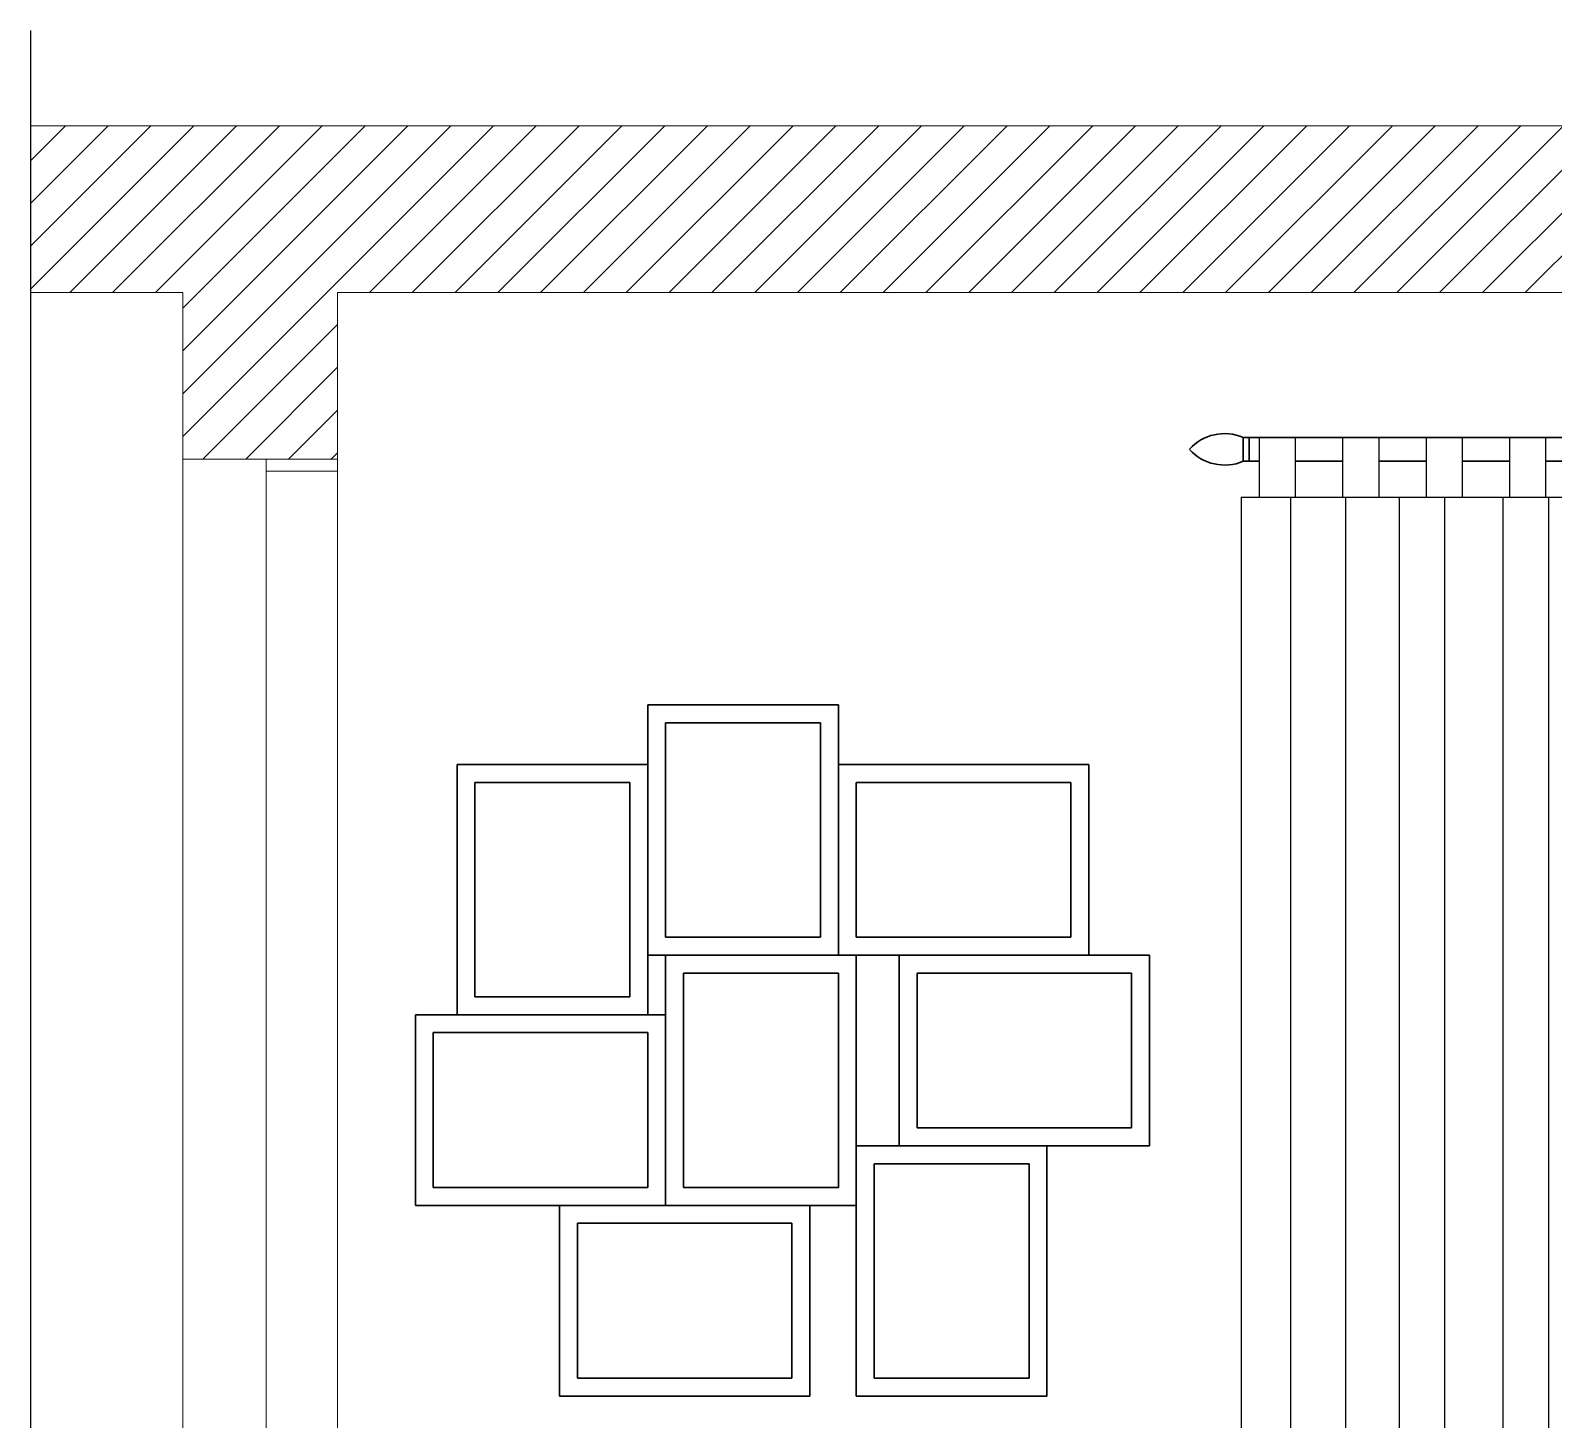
# Model space of a CAD drawing. Header units: millimetres. Extents: x 2837 to 6066, y 1056 to 2217.
# Drawn here: x 3531 to 3658.8, y 2100.8 to 2217.4 of the extents above; entities that cross this region are included whole.
import ezdxf

# ---------------------------------------------------------------- set-up
doc = ezdxf.new("R2010")
doc.units = ezdxf.units.MM
for name, color, linetype, lineweight in [('arredi', 8, 'Continuous', 30), ('infissi', 40, 'Continuous', 18), ('muri sezionati', 7, 'Continuous', 18), ('retino muri', 2, 'Continuous', 18)]:
    doc.layers.add(name, color=color, linetype=linetype, lineweight=lineweight)
doc.layers.add('linea tratteggiata', color=111, linetype='Continuous')
doc.layers.add('tessuti', color=51, linetype='Continuous')

msp = doc.modelspace()

# ---------------------------------------------------------------- linework, layer by layer
at = {"layer": 'arredi'}
for p, q in [((3633.27, 2183.21), (3632.77, 2183.21)), ((3632.77, 2183.21), (3632.77, 2181.21)), ((3633.27, 2181.21), (3633.27, 2183.21)), ((3633.27, 2183.21), (3768.27, 2183.21)), ((3632.77, 2181.21), (3633.27, 2181.21)), ((3634.14, 2181.21), (3632.77, 2181.21)), ((3641.14, 2181.21), (3637.14, 2181.21)), ((3648.14, 2181.21), (3644.14, 2181.21)), ((3655.14, 2181.21), (3651.14, 2181.21)), ((3662.14, 2181.21), (3658.14, 2181.21)), ((3582.8, 2134.76), (3582.8, 2160.76)), ((3582.8, 2160.76), (3597.3, 2160.76)), ((3597.3, 2160.76), (3598.8, 2160.76)), ((3598.8, 2154.26), (3598.8, 2160.76)), ((3597.3, 2159.26), (3584.3, 2159.26)), ((3584.3, 2159.26), (3584.3, 2141.26)), ((3597.3, 2141.26), (3597.3, 2159.26)), ((3566.8, 2134.76), (3566.8, 2155.76)), ((3566.8, 2155.76), (3581.3, 2155.76)), ((3581.3, 2155.76), (3582.8, 2155.76)), ((3598.8, 2155.76), (3619.8, 2155.76)), ((3619.8, 2155.76), (3619.8, 2139.76)), ((3581.3, 2154.26), (3568.3, 2154.26)), ((3568.3, 2154.26), (3568.3, 2136.26)), ((3581.3, 2136.26), (3581.3, 2154.26)), ((3598.8, 2139.76), (3598.8, 2154.26)), ((3618.3, 2154.26), (3600.3, 2154.26)), ((3600.3, 2154.26), (3600.3, 2141.26)), ((3618.3, 2141.26), (3618.3, 2154.26)), ((3582.8, 2149.26), (3582.8, 2150.76)), ((3584.3, 2141.26), (3597.3, 2141.26)), ((3600.3, 2141.26), (3618.3, 2141.26)), ((3582.8, 2139.76), (3598.8, 2139.76)), ((3584.3, 2118.76), (3584.3, 2139.76)), ((3624.9, 2139.76), (3598.8, 2139.76)), ((3598.8, 2139.76), (3600.3, 2139.76)), ((3600.3, 2139.76), (3600.3, 2118.76)), ((3603.9, 2138.26), (3603.9, 2139.76)), ((3624.9, 2139.76), (3624.9, 2123.76)), ((3598.8, 2138.26), (3585.8, 2138.26)), ((3585.8, 2138.26), (3585.8, 2120.26)), ((3598.8, 2120.26), (3598.8, 2138.26)), ((3603.9, 2123.76), (3603.9, 2138.26)), ((3623.4, 2138.26), (3605.4, 2138.26)), ((3605.4, 2138.26), (3605.4, 2125.26)), ((3623.4, 2125.26), (3623.4, 2138.26)), ((3568.3, 2136.26), (3581.3, 2136.26)), ((3563.3, 2133.26), (3563.3, 2134.76)), ((3563.3, 2134.76), (3584.3, 2134.76)), ((3584.3, 2134.76), (3584.3, 2118.76)), ((3563.3, 2118.76), (3563.3, 2133.26)), ((3582.8, 2133.26), (3564.8, 2133.26)), ((3564.8, 2133.26), (3564.8, 2120.26)), ((3582.8, 2120.26), (3582.8, 2133.26)), ((3605.4, 2125.26), (3623.4, 2125.26)), ((3600.3, 2123.76), (3624.9, 2123.76)), ((3616.3, 2123.76), (3616.3, 2102.76)), ((3614.8, 2122.26), (3601.8, 2122.26)), ((3601.8, 2122.26), (3601.8, 2104.26)), ((3614.8, 2104.26), (3614.8, 2122.26)), ((3564.8, 2120.26), (3582.8, 2120.26)), ((3585.8, 2120.26), (3598.8, 2120.26)), ((3563.3, 2118.76), (3584.3, 2118.76)), ((3575.39, 2117.26), (3575.39, 2118.76)), ((3600.3, 2118.76), (3584.3, 2118.76)), ((3596.39, 2118.76), (3596.39, 2102.76)), ((3600.3, 2102.76), (3600.3, 2118.76)), ((3575.39, 2102.76), (3575.39, 2117.26)), ((3594.89, 2117.26), (3576.89, 2117.26)), ((3576.89, 2117.26), (3576.89, 2104.26)), ((3594.89, 2104.26), (3594.89, 2117.26)), ((3576.89, 2104.26), (3594.89, 2104.26)), ((3601.8, 2104.26), (3614.8, 2104.26)), ((3575.39, 2102.76), (3596.39, 2102.76)), ((3616.3, 2102.76), (3600.3, 2102.76))]:
    msp.add_line(p, q, dxfattribs=at)
at = {"layer": 'arredi', "lineweight": 20, "transparency": 33554687}
msp.add_line((3543.77, 2181.39), (3543.77, 1950.36), dxfattribs=at)
at = {"layer": 'arredi'}
for centre, start, end in [((3631.21, 2179.55), 66.9814, 138.0011), ((3631.21, 2184.87), 221.9989, 293.0186)]:
    msp.add_arc(centre, 3.98, start, end, dxfattribs=at)
at = {"layer": 'infissi', "lineweight": 20, "transparency": 33554687}
for p, q in [((3550.77, 1950.36), (3550.77, 2181.39)), ((3556.77, 2181.39), (3550.77, 2181.39)), ((3556.77, 1950.36), (3556.77, 2181.39)), ((3550.77, 2180.39), (3556.77, 2180.39))]:
    msp.add_line(p, q, dxfattribs=at)
at = {"layer": 'linea tratteggiata'}
msp.add_line((3531, 2217.36), (3531, 1906.36), dxfattribs=at)
at = {"layer": 'muri sezionati'}
for p, q in [((3556.77, 2209.36), (3531, 2209.36)), ((3856.06, 2209.36), (3556.77, 2209.36)), ((3556.77, 1950.36), (3556.77, 2195.36)), ((3556.77, 2195.36), (3842.06, 2195.36))]:
    msp.add_line(p, q, dxfattribs=at)
at = {"layer": 'muri sezionati', "lineweight": 20, "transparency": 33554687}
for p, q in [((3543.77, 2195.36), (3531, 2195.36)), ((3543.77, 2181.39), (3543.77, 2195.36)), ((3550.77, 2181.39), (3543.77, 2181.39))]:
    msp.add_line(p, q, dxfattribs=at)
at = {"layer": 'retino muri', "linetype": 'Continuous', "lineweight": 20, "transparency": 33554687}
for p, q in [((3531, 2195.66), (3544.7, 2209.36)), ((3531, 2199.25), (3541.11, 2209.36)), ((3531, 2202.84), (3537.52, 2209.36)), ((3531, 2206.43), (3533.93, 2209.36)), ((3534.3, 2195.36), (3548.3, 2209.36)), ((3537.89, 2195.36), (3551.89, 2209.36)), ((3541.48, 2195.36), (3555.48, 2209.36)), ((3543.77, 2194.06), (3559.07, 2209.36)), ((3543.77, 2190.47), (3562.66, 2209.36)), ((3543.77, 2186.88), (3566.26, 2209.36)), ((3543.77, 2183.28), (3569.85, 2209.36)), ((3559.44, 2195.36), (3573.44, 2209.36)), ((3563.03, 2195.36), (3577.03, 2209.36)), ((3566.63, 2195.36), (3580.63, 2209.36)), ((3570.22, 2195.36), (3584.22, 2209.36)), ((3573.81, 2195.36), (3587.81, 2209.36)), ((3577.4, 2195.36), (3591.4, 2209.36)), ((3580.99, 2195.36), (3594.99, 2209.36)), ((3584.59, 2195.36), (3598.59, 2209.36)), ((3588.18, 2195.36), (3602.18, 2209.36)), ((3591.77, 2195.36), (3605.77, 2209.36)), ((3595.36, 2195.36), (3609.36, 2209.36)), ((3598.95, 2195.36), (3612.95, 2209.36)), ((3602.55, 2195.36), (3616.55, 2209.36)), ((3606.14, 2195.36), (3620.14, 2209.36)), ((3609.73, 2195.36), (3623.73, 2209.36)), ((3613.32, 2195.36), (3627.32, 2209.36)), ((3616.91, 2195.36), (3630.91, 2209.36)), ((3620.51, 2195.36), (3634.51, 2209.36)), ((3624.1, 2195.36), (3638.1, 2209.36)), ((3627.69, 2195.36), (3641.69, 2209.36)), ((3631.28, 2195.36), (3645.28, 2209.36)), ((3634.88, 2195.36), (3648.88, 2209.36)), ((3638.47, 2195.36), (3652.47, 2209.36)), ((3642.06, 2195.36), (3656.06, 2209.36)), ((3645.65, 2195.36), (3659.65, 2209.36)), ((3649.24, 2195.36), (3663.24, 2209.36)), ((3652.84, 2195.36), (3666.84, 2209.36)), ((3656.43, 2195.36), (3670.43, 2209.36)), ((3545.47, 2181.39), (3556.77, 2192.69)), ((3549.06, 2181.39), (3556.77, 2189.1)), ((3552.65, 2181.39), (3556.77, 2185.51)), ((3556.24, 2181.39), (3556.77, 2181.92))]:
    msp.add_line(p, q, dxfattribs=at)
at = {"layer": 'tessuti'}
for p, q in [((3634.14, 2178.21), (3634.14, 2183.21)), ((3634.14, 2183.21), (3637.14, 2183.21)), ((3637.14, 2183.21), (3637.14, 2178.21)), ((3641.14, 2178.21), (3641.14, 2183.21)), ((3641.14, 2183.21), (3644.14, 2183.21)), ((3644.14, 2183.21), (3644.14, 2178.21)), ((3648.14, 2178.21), (3648.14, 2183.21)), ((3648.14, 2183.21), (3651.14, 2183.21)), ((3651.14, 2183.21), (3651.14, 2178.21)), ((3655.14, 2178.21), (3655.14, 2183.21)), ((3655.14, 2183.21), (3658.14, 2183.21)), ((3658.14, 2183.21), (3658.14, 2178.21)), ((3632.6, 2178.21), (3632.6, 2073.52)), ((3632.6, 2178.21), (3687.6, 2178.21)), ((3636.77, 2073.52), (3636.77, 2178.21)), ((3641.39, 2073.52), (3641.39, 2178.21)), ((3645.89, 2073.52), (3645.89, 2178.21)), ((3649.69, 2073.52), (3649.69, 2178.21)), ((3654.59, 2073.52), (3654.59, 2178.21)), ((3658.41, 2073.52), (3658.41, 2178.21))]:
    msp.add_line(p, q, dxfattribs=at)

doc.saveas('drawing.dxf')
